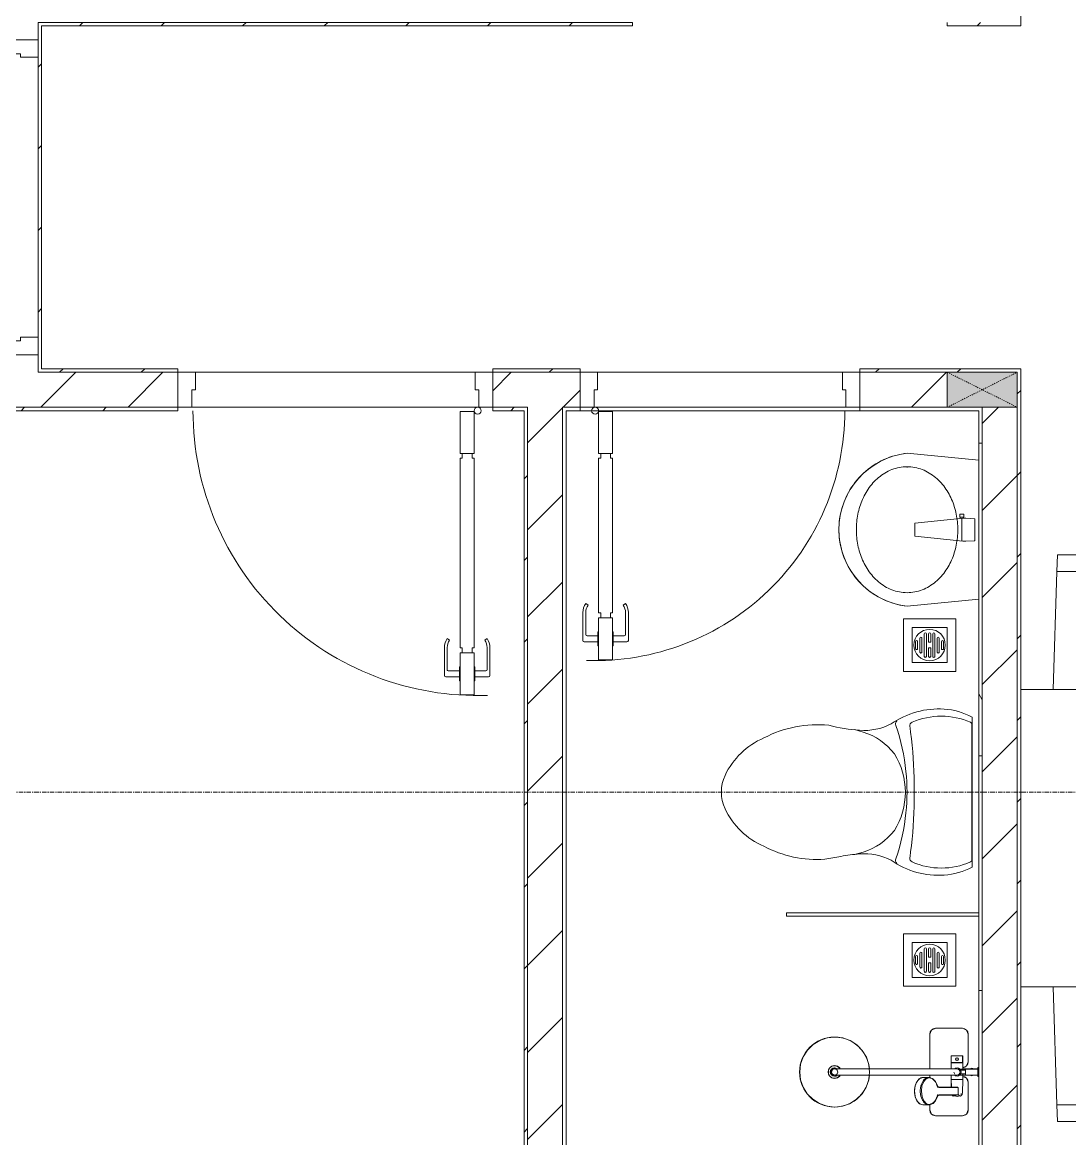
# Model space of a CAD drawing. Header units: millimetres. Extents: x -24439 to 198341, y -52871 to 149926.
# Drawn here: x 85833 to 88828, y 38246 to 41437 of the extents above; entities that cross this region are included whole.
import ezdxf

# ---------------------------------------------------------------- set-up
doc = ezdxf.new("R2010")
doc.units = ezdxf.units.MM
doc.linetypes.add('Dash', pattern=[6, 3, -3])
doc.linetypes.add('Grid Line', pattern=[22.225, 12.7, -3.175, 3.175, -3.175])
for name, color, linetype, lineweight in [('0-1', 7, 'Continuous', 5), ('A-DETL-GENF-1', 9, 'Continuous', 9), ('A-DOOR-1', 9, 'Continuous', 9), ('A-FLOR-1', 9, 'Continuous', 9), ('A-GLAZ-CURT-1', 9, 'Continuous', 9), ('A-WALL-1', 253, 'Continuous', 18), ('A-WALL-2', 9, 'Continuous', 9), ('A-WALL-PATT-1', 10, 'Continuous', 9), ('A-WALL-PATT-2', 9, 'Continuous', 9), ('I-FURN-1', 9, 'Continuous', 9), ('I-WALL-1', 253, 'Continuous', 18), ('I-WALL-2', 9, 'Continuous', 9), ('M-EQPM-1', 9, 'Continuous', 9), ('P-SANR-FIXT', 6, 'Continuous', 9), ('P-SANR-FIXT-1', 9, 'Continuous', 9), ('P-SANR-FIXT-2', 221, 'Continuous', 9), ('S-COLS-2', 253, 'Continuous', 18), ('S-COLS-3', 9, 'Continuous', 9), ('S-COLS-HDLN-1', 9, 'Dash', 9), ('S-GRID-1', 1, 'Grid Line', 9)]:
    doc.layers.add(name, color=color, linetype=linetype, lineweight=lineweight)
pattern_1 = [(45, (0, 0), (-116.67262, 116.67262), [])]
pattern_2 = [(0, (0, 0), (894.08, 223.52), [73.762, -596.798, 73.762, -596.798, -3576.32]), (0, (0, 0), (894.08, 223.52), [-1341.12, 73.762, -1267.358, 73.762, -596.798, -1564.64]), (0, (0, 0), (894.08, 223.52), [-3352.8, 73.762, -373.278, 73.762, -1043.838]), (120, (335.28, 111.76), (-640.614, 662.536), [73.762, -596.798, 73.762, -4173.118]), (120, (335.28, 111.76), (-640.614, 662.536), [-744.322, -596.798, 73.762, -1267.358, -2235.2]), (120, (335.28, 111.76), (-640.614, 662.536), [-2682.24, 73.762, -596.798, 73.762, -1490.878]), (120, (335.28, 111.76), (-640.614, 662.536), [-3426.562, -373.278, 73.762, -1043.838]), (240, (447.04, 558.8), (-253.466, -886.056), [73.762, -596.798, 73.762, -4173.118]), (240, (447.04, 558.8), (-253.466, -886.056), [-744.322, -596.798, 73.762, -1267.358, -2235.2]), (240, (447.04, 558.8), (-253.466, -886.056), [-2682.24, 73.762, -596.798, 73.762, -1490.878]), (240, (447.04, 558.8), (-253.466, -886.056), [-3426.562, -373.278, 73.762, -1043.838])]
pattern_3 = [(45, (0, 0), (-124.4508, 124.4508), [])]

# ---------------------------------------------------------------- blocks, each defined once
blk = doc.blocks.new('DOOR_CW_01 CANH MO-PANEL KINH - DIW_01-900x2200-CỬA GỖ VÂN LAMINATE-553393-TKCS_MB ĐỊNH VỊ CAO ĐỘ THIẾT KẾ')
at = {"layer": 'A-DETL-GENF-1'}
for p, q in [((-397, 872), (-357, 872)), ((-397, 752), (-397, 872)), ((-357, 872), (-357, 752)), ((-399, 831.8), (-397, 831.8)), ((-399, 792.2), (-399, 831.8)), ((-397, 792.2), (-397, 831.8)), ((-357, 792.2), (-357, 831.8)), ((-355, 831.8), (-357, 831.8)), ((-355, 792.2), (-355, 831.8)), ((-442, 737), (-442, 816.5)), ((-399, 820.5), (-438, 820.5)), ((-434, 799.5), (-434, 737)), ((-399, 803.5), (-430, 803.5)), ((-355, 820.5), (-316, 820.5)), ((-355, 803.5), (-324, 803.5)), ((-320, 799.5), (-320, 737)), ((-312, 737), (-312, 816.5)), ((-397, 792.2), (-399, 792.2)), ((-357, 792.2), (-355, 792.2)), ((-357, 752), (-397, 752)), ((-397, 738), (-391, 738)), ((-397, 738), (-397, 196)), ((-363, 752), (-391, 752)), ((-391, 752), (-391, 738)), ((-363, 738), (-363, 752)), ((-357, 738), (-363, 738)), ((-357, 196), (-357, 738)), ((-433.9, 711.2), (-427.3, 715.8)), ((-320.1, 711.2), (-326.7, 715.8)), ((-397, 196), (-391, 196)), ((-391, 196), (-391, 182)), ((-357, 196), (-363, 196)), ((-363, 182), (-363, 196)), ((-357, 182), (-397, 182)), ((-397, 182), (-397, 62)), ((-391, 182), (-363, 182)), ((-357, 62), (-357, 182)), ((-397, 62), (-357, 62))]:
    blk.add_line(p, q, dxfattribs=at)
blk.add_circle((-407, 60), 10, dxfattribs=at)
for centre, radius, start, end in [((-407, 60), 814, 360, 92), ((-438, 816.5), 4, 90, 180), ((-430, 799.5), 4, 90, 180), ((-324, 799.5), 4, 360, 90), ((-316, 816.5), 4, 0, 90), ((-397, 737), 45, 180, 215), ((-397, 737), 37, 180, 215), ((-357, 737), 37, 325, 0), ((-357, 737), 45, 325, 0)]:
    blk.add_arc(centre, radius, start, end, dxfattribs=at)
at = {"layer": 'A-DOOR-1'}
for p, q in [((-410, 50), (-450, 50)), ((-450, 50), (-450, -50)), ((-410, 0), (-410, 50)), ((-407, 50), (-382, 50)), ((450, 50), (410, 50)), ((410, 50), (410, 0)), ((450, -50), (450, 50)), ((-400, 0), (-410, 0)), ((-400, -50), (-400, 0)), ((410, 0), (400, 0)), ((400, 0), (400, -50)), ((-450, -50), (-400, -50)), ((400, -50), (450, -50))]:
    blk.add_line(p, q, dxfattribs=at)
blk = doc.blocks.new('DOOR_CW_01 CANH MO-PANEL KINH - DIG_02-800x2200-CỬA NHÔM KÍNH-401063-TKCS_MB ĐỊNH VỊ CAO ĐỘ THIẾT KẾ')
at = {"layer": 'A-DETL-GENF-1'}
for p, q in [((-347, -182), (-347, -62)), ((-347, -62), (-307, -62)), ((-307, -62), (-307, -182)), ((-307, -182), (-347, -182)), ((-341, -196), (-341, -182)), ((-341, -182), (-313, -182)), ((-313, -182), (-313, -196)), ((-347, -196), (-341, -196)), ((-347, -638), (-347, -196)), ((-307, -196), (-313, -196)), ((-307, -196), (-307, -638)), ((-392, -637), (-392, -716.5)), ((-384, -699.5), (-384, -637)), ((-383.9, -611.2), (-377.3, -615.8)), ((-347, -638), (-341, -638)), ((-341, -652), (-341, -638)), ((-307, -638), (-313, -638)), ((-313, -638), (-313, -652)), ((-270.1, -611.2), (-276.7, -615.8)), ((-270, -699.5), (-270, -637)), ((-262, -637), (-262, -716.5)), ((-307, -652), (-347, -652)), ((-347, -652), (-347, -772)), ((-313, -652), (-341, -652)), ((-307, -772), (-307, -652)), ((-349, -692.2), (-349, -731.8)), ((-347, -692.2), (-349, -692.2)), ((-347, -692.2), (-347, -731.8)), ((-307, -692.2), (-307, -731.8)), ((-307, -692.2), (-305, -692.2)), ((-305, -692.2), (-305, -731.8)), ((-349, -720.5), (-388, -720.5)), ((-349, -703.5), (-380, -703.5)), ((-349, -731.8), (-347, -731.8)), ((-305, -731.8), (-307, -731.8)), ((-305, -703.5), (-274, -703.5)), ((-305, -720.5), (-266, -720.5)), ((-347, -772), (-307, -772))]:
    blk.add_line(p, q, dxfattribs=at)
blk.add_circle((-357, -60), 10, dxfattribs=at)
for centre, radius, start, end in [((-357, -60), 714, 268, 0), ((-347, -637), 45, 145, 180), ((-347, -637), 37, 145, 180), ((-307, -637), 37, 0, 35), ((-307, -637), 45, 360, 35), ((-380, -699.5), 4, 180, 270), ((-274, -699.5), 4, 270, 0), ((-388, -716.5), 4, 180, 270), ((-266, -716.5), 4, 270, 0)]:
    blk.add_arc(centre, radius, start, end, dxfattribs=at)
at = {"layer": 'A-DOOR-1'}
for p, q in [((-400, -50), (-400, 50)), ((-400, 50), (-350, 50)), ((-350, 50), (-350, 0)), ((350, 0), (350, 50)), ((350, 50), (400, 50)), ((400, 50), (400, -50)), ((-360, 0), (-360, -50)), ((-350, 0), (-360, 0)), ((360, 0), (350, 0)), ((360, -50), (360, 0)), ((-360, -50), (-400, -50)), ((-357, -50), (-332, -50)), ((400, -50), (360, -50))]:
    blk.add_line(p, q, dxfattribs=at)
blk = doc.blocks.new('TOILET - TOILET-348229-TKCS_MB ĐỊNH VỊ CAO ĐỘ THIẾT KẾ')
at = {"layer": 'P-SANR-FIXT-1'}
for p, q in [((214.2, -19.1), (-214.2, -19.1)), ((194, -19.9), (-194, -19.9)), ((-171.7, -330.3), (-178.6, -355.5)), ((171.7, -330.3), (178.6, -355.5))]:
    blk.add_line(p, q, dxfattribs=at)
for centre, radius, start, end in [((-46.1, -111.1), 191.6, 151.2809, 176.4513), ((-9.8, -107.2), 207.3, 156.2862, 203.7138), ((-193.7, -26.4), 6.48, 92.3168, 156.2862), ((193.7, -26.4), 6.48, 23.7138, 87.6832), ((9.8, -107.2), 207.3, 336.2862, 23.7138), ((46.1, -111.1), 191.6, 3.5487, 28.7191), ((1.9, -114.1), 239.7, 176.4513, 195.2961), ((-1.9, -114.1), 239.7, 344.7039, 3.5487), ((-4, -115.7), 233.6, 195.2961, 215.2147), ((-189.1, -185.5), 11.7, 205.4105, 277.5788), ((-14.3, -1400.4), 1215.6, 90.3974, 97.407), ((0, -3462.8), 3278, 89.6026, 90.3974), ((14.3, -1400.4), 1215.6, 82.593, 89.6026), ((189.1, -185.5), 11.7, 262.4212, 334.5895), ((4, -115.7), 233.6, 324.7853, 344.7039), ((0.6, -792.1), 586.9, 95.8322, 108.9927), ((178.9, -2951.3), 2778.4, 97.2351, 97.5788), ((0, -416), 206.1, 90, 122.0732), ((0, -786.7), 581.5, 84.1678, 95.8322), ((0, -416), 206.1, 57.9268, 90), ((-0.6, -792.1), 586.9, 71.0073, 84.1678), ((-178.9, -2951.3), 2778.4, 82.4212, 82.7649), ((-195, -224.1), 13.8, 230.6724, 288.9927), ((-343.5, -327.4), 167.3, 355.4559, 27.38), ((-0.4, -384), 179.5, 127.4036, 162.5964), ((0.4, -384), 179.5, 17.4036, 52.5964), ((343.5, -327.4), 167.3, 152.62, 184.5441), ((195, -224.1), 13.8, 251.0073, 309.3276), ((-719.2, -297.5), 544.3, 346.0536, 355.4559), ((719.2, -297.5), 544.3, 184.5441, 190.2879), ((-1948.3, -805.1), 2171.2, 9.681, 10.8949), ((137.1, -461.2), 329.8, 174.3487, 207.6878), ((-137.1, -461.2), 329.8, 332.3122, 3.6835), ((45.1, -528.6), 217.6, 203.2216, 244.7718), ((-45.1, -528.6), 217.6, 295.2282, 336.7784), ((0, -624.4), 111.7, 244.7718, 295.2282)]:
    blk.add_arc(centre, radius, start, end, dxfattribs=at)
blk = doc.blocks.new('93925000_0001 - 93925000_top_dwg_93925000_T-348115-TKCS_MB ĐỊNH VỊ CAO ĐỘ THIẾT KẾ')
at = {"layer": 'P-SANR-FIXT'}
for p, q in [((-29.3, -30.4), (-108, -30.4)), ((29.3, -30.4), (108, -30.4)), ((-125, -47.4), (-125, -123.4)), ((-46.3, -78.4), (-46.3, -46.7)), ((-27.2, -47.1), (-26.1, -47.1)), ((-9, -412.5), (-9, -62.5)), ((9, -62.5), (9, -412.5)), ((21.5, -45.9), (60.6, -46.7)), ((125, -47.4), (125, -123.4)), ((-27.2, -77.9), (-26.1, -77.9)), ((43, -78.7), (21.5, -79.2)), ((43, -64.7), (43, -117.7)), ((65.8, -117.7), (65.8, -64.7)), ((42.7, -117.9), (42.7, -117.9)), ((43.2, -117.6), (43.2, -117.5)), ((65.6, -117.5), (65.6, -117.6)), ((66.1, -117.9), (66.1, -117.9)), ((-108, -140.4), (-9, -140.4)), ((9, -140.4), (16.1, -140.4)), ((15.4, -159.1), (15.8, -143.3)), ((108, -140.4), (92.7, -140.4)), ((93, -143.3), (93.4, -159.1))]:
    blk.add_line(p, q, dxfattribs=at)
at = {"layer": 'P-SANR-FIXT', "flags": 128}
for points in [[(-45.8, -46.1), (-27.2, -46.1), (-27.2, -78.9), (-45.8, -78.9)], [(-26.1, -46), (-26.1, -78.9), (-9, -79)], [(21.5, -47.4), (21.5, -79.1), (9, -79)]]:
    blk.add_lwpolyline(points, dxfattribs=at)
at = {"layer": 'P-SANR-FIXT'}
for centre, radius in [((-36.5, -62.5), 3.95), ((0, -412.5), 100)]:
    blk.add_circle(centre, radius, dxfattribs=at)
for centre, radius, start, end in [((-108, -47.4), 17, 90, 180), ((-29.3, -47.4), 17, 4.7626, 90), ((29.3, -47.4), 17, 90, 175.2374), ((108, -47.4), 17, 360, 90), ((-45.8, -46.6), 0.5, 90, 180), ((0, -62.5), 12, 318.5904, 221.4096), ((0, -62.5), 9, 90, 180.0008), ((0, -62.5), 9, 360, 90), ((45.7, -61.8), 2.59, 155.1929, 175.7071), ((45.9, -61.8), 2.75, 130.8294, 155.1929), ((46.1, -62.1), 3.08, 110.5459, 130.8294), ((54.4, -334.8), 275.9, 88.2683, 91.7343), ((59.7, -57.1), 10.5, 38.6491, 85.492), ((-11.1, -67.1), 76.9, 1.7693, 4.1075), ((-45.8, -78.4), 0.5, 180, 270), ((65.2, -72.4), 3.46, 323.2522, 79.3541), ((-108, -123.4), 17, 180, 270), ((46.2, -152), 33.2, 130.0223, 134.7808), ((47.7, -153.8), 35.5, 125.4414, 130.0144), ((49.9, -156.8), 39.2, 121.1773, 125.4365), ((50.6, -157.9), 40.5, 119.697, 121.1761), ((51, -158.7), 41.5, 117.0276, 119.7085), ((52.2, -161.1), 44.1, 113.3199, 117.0258), ((51.7, -159.9), 42.8, 109.7779, 113.2977), ((52.5, -162.2), 45.2, 106.1472, 109.7766), ((53.2, -164.5), 47.7, 103.9355, 106.1665), ((39.1, -108.2), 10.4, 284.3956, 285.5116), ((40.8, -114.2), 4.19, 285.5116, 289.9665), ((40.2, -112.5), 6, 289.9665, 292.7061), ((41.4, -115.3), 2.96, 292.7061, 296.5405), ((41.3, -115.1), 3.16, 296.9591, 300.8286), ((41.8, -115.8), 2.26, 300.8286, 305.287), ((42.1, -116.4), 1.64, 305.287, 309.9326), ((42.6, -116.9), 0.906, 309.9326, 315.24), ((66.5, -116.6), 1.39, 229.6335, 235.1234), ((66.3, -116.8), 1.08, 225.1702, 229.6335), ((67.3, -115.4), 2.79, 235.1234, 238.7439), ((67.2, -115.6), 2.6, 238.7439, 243.4573), ((67.8, -114.4), 3.89, 243.9189, 246.8313), ((68.1, -113.8), 4.52, 246.843, 250.4792), ((68.3, -113.2), 5.24, 250.478, 254.0406), ((68.5, -112.7), 5.75, 254.0357, 256.0561), ((55.4, -165.2), 48.4, 73.8659, 76.0481), ((56.2, -162.4), 45.5, 70.241, 73.86), ((57.4, -159.2), 42.1, 66.6693, 70.2637), ((56.5, -161.3), 44.3, 62.9815, 66.6728), ((58, -158.4), 41.1, 60.2783, 62.9855), ((57.7, -158.9), 41.7, 58.8444, 60.2824), ((59.2, -156.4), 38.7, 54.5377, 58.8482), ((60.9, -154), 35.8, 50.0034, 54.5405), ((62.8, -151.7), 32.8, 45.1921, 50.0042), ((108, -123.4), 17, 270, 360), ((32.7, -159), 17.3, 181.3198, 222.2619), ((32.6, -143.6), 16.9, 172.414, 179.1297), ((33.7, -143.7), 17.9, 164.9525, 172.4168), ((35.2, -144.2), 19.5, 157.9614, 164.9563), ((37.1, -144.9), 21.6, 151.4775, 157.9654), ((39.3, -146.1), 24, 145.4892, 151.4815), ((41.5, -147.6), 26.8, 139.9517, 145.4927), ((43.6, -149.4), 29.5, 134.7867, 139.9744), ((65, -149.6), 29.8, 40.0487, 45.1896), ((87.6, -128.4), 1.5, 180, 187.5386), ((87.6, -128.4), 1.5, 258.6057, 270), ((67.2, -147.7), 26.8, 34.5125, 40.0422), ((76, -159), 17.4, 317.3098, 358.6393), ((69.4, -146.2), 24.2, 28.5363, 34.4919), ((73.8, -143.9), 19.2, 21.6374, 28.9183), ((71.2, -145), 22.1, 15.4436, 21.6374), ((76.8, -143.4), 16.2, 7.1859, 15.4436), ((73.9, -143.8), 19.1, 1.2699, 7.1859), ((54.2, -123), 60.6, 259.1395, 270.1494), ((54.2, -119.5), 64.1, 270.1494, 280.3637), ((0, -412.5), 18, 120.2491, 59.7509), ((0, -412.5), 12.2, 137.7946, 42.2054), ((0, -412.5), 9, 180, 0)]:
    blk.add_arc(centre, radius, start, end, dxfattribs=at)
for points, degree in [([(-12.9, 0), (-12.9, -1.5), (-12.9, -3)], 2), ([(12.9, 0), (0, 0), (-12.8, 0)], 2), ([(12.8, 0), (12.9, 0), (12.9, 0)], 2), ([(12.9, 0), (12.9, -1.5), (12.9, -3)], 2), ([(-12.9, -3), (0, -3), (12.8, -3)], 2), ([(-12.8, -3), (-12.9, -3), (-12.9, -3)], 2), ([(-8.5, -3.8), (-8.5, -20.9), (-8.5, -38)], 2), ([(8.5, -3.8), (8.5, -20.9), (8.5, -38)], 2), ([(-5, -46), (-15.5, -46), (-26.1, -46)], 2), ([(-8.5, -38), (0, -38), (8.5, -38)], 2), ([(-5, -38), (-5, -44.8), (-5, -51.6)], 2), ([(5, -38), (5, -44.8), (5, -51.6)], 2), ([(5, -46), (13.3, -46), (21.5, -46)], 2), ([(43.2, -61.6), (43.1, -62.2), (43.3, -62.8), (43, -63.5), (43, -64.1), (43, -64.7)], 5), ([(46.1, -59), (45.8, -59), (45.6, -59), (45.4, -59.1), (45.2, -59.1), (45, -59.2)], 5), ([(65.6, -61.6), (65.6, -60.8), (65.5, -60), (64.3, -59), (63.5, -59), (62.7, -59)], 5), ([(42.8, -182.5), (33, -180.6), (24.7, -176.4), (19.9, -170.7)], 3), ([(88.8, -170.8), (83.9, -176.5), (75.6, -180.7), (65.8, -182.5)], 3)]:
    blk.add_open_spline(points, degree=degree, dxfattribs=at)
for points, weights in [([(-9.3, -3), (-8.5, -3), (-8.5, -3.8)], [1, 0.707106775639, 1]), ([(9.3, -3), (8.5, -3), (8.5, -3.8)], [1, 0.707106765177, 1]), ([(21.5, -45.9), (21.5, -45.7), (21.5, -47.4)], [0.874147445041, 0.908470869121, 1]), ([(67.9, -74.4), (66.9, -75.7), (65.8, -76.4)], [1, 0.991614392871, 1]), ([(54.4, -167.3), (15.8, -167.3), (15.8, -143.6)], [1, 0.707106781187, 1]), ([(93, -143.6), (93, -167.3), (54.4, -167.3)], [1, 0.707106781187, 1])]:
    blk.add_rational_spline(points, weights, degree=2, dxfattribs=at)
blk.add_open_spline([(68, -50.6), (68.4, -51.1), (68.6, -51.7), (68.7, -53.5), (68.2, -54.7), (66.1, -57), (64.6, -58.1), (62.7, -59)], degree=3, knots=[0.3623591, 0.3623591, 0.3623591, 0.3623591, 0.4991435, 0.4991435, 0.7494159, 0.7494159, 0.9564651, 0.9564651, 0.9564651, 0.9564651], dxfattribs=at)
blk = doc.blocks.new('93925000_0001 - 93925000_top_dwg-348114-TKCS_MB ĐỊNH VỊ CAO ĐỘ THIẾT KẾ')
blk.add_blockref('93925000_0001 - 93925000_top_dwg_93925000_T-348115-TKCS_MB ĐỊNH VỊ CAO ĐỘ THIẾT KẾ', (0, 0))
blk = doc.blocks.new('93925000_0001 - 93925000_3D_low_dwg-348120-TKCS_MB ĐỊNH VỊ CAO ĐỘ THIẾT KẾ')
at = {"layer": 'P-SANR-FIXT'}
for p, q in [((-13, 0.4), (-12.1, 0.4)), ((-13, 0.4), (-11.6, 0.4)), ((-13, 0.4), (-12.1, 0.4)), ((-13, 0.4), (-11.6, 0.4)), ((-13, -2.4), (-13, 0.4)), ((-13, -2.4), (-13, 0.4)), ((-12.1, 0.4), (-9.1, 0.4)), ((-12.1, 0.4), (-9.1, 0.4)), ((-8, 0.4), (-11.6, 0.4)), ((-8, 0.4), (-11.6, 0.4)), ((-9.1, 0.4), (-5, 0.4)), ((-9.1, 0.4), (-5, 0.4)), ((-2.7, 0.4), (-8, 0.4)), ((-2.7, 0.4), (-8, 0.4)), ((-5, 0.4), (0, 0.4)), ((-5, 0.4), (0, 0.4)), ((2.9, 0.4), (-2.7, 0.4)), ((2.9, 0.4), (-2.7, 0.4)), ((0, 0.4), (5.1, 0.4)), ((0, 0.4), (5.1, 0.4)), ((8.2, 0.4), (2.9, 0.4)), ((8.2, 0.4), (2.9, 0.4)), ((5.1, 0.4), (9, 0.4)), ((5.1, 0.4), (9, 0.4)), ((11.6, 0.4), (8.2, 0.4)), ((11.6, 0.4), (8.2, 0.4)), ((9, 0.4), (12, 0.4)), ((9, 0.4), (12, 0.4)), ((13, 0.4), (11.6, 0.4)), ((13, 0.4), (11.6, 0.4)), ((12, 0.4), (13, 0.4)), ((12, 0.4), (13, 0.4)), ((13, -2.4), (13, 0.4)), ((13, -2.4), (13, 0.4)), ((-120, -35), (-108, -30)), ((-108, -30), (-120, -35)), ((-108, -30), (-29.2, -30)), ((-29.2, -30), (-108, -30)), ((-29.2, -30), (-17.2, -35)), ((-17.2, -35), (-29.2, -30)), ((-12.1, -2.4), (-13, -2.4)), ((-13, -2.4), (-11.6, -2.4)), ((-12.1, -2.4), (-13, -2.4)), ((-13, -2.4), (-11.6, -2.4)), ((-9.1, -2.4), (-12.1, -2.4)), ((-9.1, -2.4), (-12.1, -2.4)), ((-11.6, -2.4), (-8.5, -2.4)), ((-11.6, -2.4), (-8.9, -2.4)), ((-11.1, -20.1), (-8.9, -14.6)), ((-8.9, -25.2), (-11.1, -20.1)), ((-5, -2.4), (-9.1, -2.4)), ((-8.9, -45.6), (-8.9, -2.4)), ((-6.1, -2.4), (-8.5, -2.4)), ((-8.5, -53.6), (-8.5, -2.4)), ((-0.3, -2.4), (-6.1, -2.4)), ((0, -2.4), (-5, -2.4)), ((-0.3, -2.4), (6.1, -2.4)), ((5.1, -2.4), (0, -2.4)), ((5.1, -2.4), (9, -2.4)), ((6.1, -2.4), (8.5, -2.4)), ((11.6, -2.4), (8.5, -2.4)), ((8.5, -2.4), (8.5, -53.6)), ((8.9, -2.4), (8.9, -45.6)), ((11.6, -2.4), (8.9, -2.4)), ((11.1, -20.1), (8.9, -15)), ((8.9, -25.6), (11.1, -20.1)), ((9, -2.4), (12, -2.4)), ((9, -2.4), (12, -2.4)), ((13, -2.4), (11.6, -2.4)), ((13, -2.4), (11.6, -2.4)), ((12, -2.4), (13, -2.4)), ((12, -2.4), (13, -2.4)), ((17.2, -35), (29.2, -30)), ((17.2, -35), (29.2, -30)), ((29.2, -30), (108, -30)), ((108, -30), (29.2, -30)), ((108, -30), (120, -35)), ((120, -35), (108, -30)), ((-125, -47), (-120, -35)), ((-120, -35), (-125, -47)), ((-125, -123), (-125, -47)), ((-125, -47), (-125, -123)), ((-46.3, -45.7), (-27.2, -45.6)), ((-46.3, -46.9), (-46.3, -45.7)), ((-46.3, -45.7), (-46.3, -46.9)), ((-46.3, -50.5), (-46.3, -46.9)), ((-46.3, -50.5), (-46.3, -56.1)), ((-46.3, -56.1), (-46.3, -62.1)), ((-46.3, -68.1), (-46.3, -62.1)), ((-40.5, -62.1), (-39.4, -59.4)), ((-40.5, -62.1), (-39.3, -64.9)), ((-36.6, -58.1), (-39.4, -59.4)), ((-36.6, -58.1), (-33.6, -59.3)), ((-33.6, -59.3), (-32.5, -62.1)), ((-33.6, -64.8), (-32.5, -62.1)), ((-27.2, -46.8), (-27.2, -45.6)), ((-27.2, -45.6), (-27.2, -46.8)), ((-27.2, -46.8), (-27.2, -50.4)), ((-27.2, -56), (-27.2, -50.4)), ((-27.2, -62.1), (-27.2, -56)), ((-27.2, -68.2), (-27.2, -62.1)), ((-26.1, -46.8), (-26.1, -45.6)), ((-8.5, -45.6), (-26.1, -45.6)), ((-26.1, -46.8), (-26.1, -50.4)), ((-26.1, -56), (-26.1, -50.4)), ((-26.1, -62.1), (-26.1, -56)), ((-26.1, -68.2), (-26.1, -62.1)), ((-17.2, -35), (-12.8, -45.6)), ((-12.8, -45.6), (-17.2, -35)), ((-11.1, -57.5), (-12, -62.1)), ((-11.2, -57.7), (-12, -62.1)), ((-12, -62.1), (-11.2, -66.5)), ((-12, -62.1), (-11.2, -66.5)), ((-8.5, -53.6), (-11.2, -57.7)), ((-8.5, -53.6), (-11.2, -57.7)), ((-11.1, -57.5), (-11.2, -57.7)), ((-5.4, -54.9), (-9, -62.1)), ((-9, -62.1), (-9, -66.3)), ((-4.4, -50.9), (-8.5, -53.6)), ((-4.4, -50.9), (-8.5, -53.6)), ((-5.4, -54.9), (-6.9, -57.9)), ((0, -53.1), (-5.4, -54.9)), ((-4.6, -51), (-4.4, -50.9)), ((0, -50.1), (-4.4, -50.9)), ((-1.6, -53.7), (0, -53.1)), ((4.4, -50.9), (0, -50.1)), ((4.4, -50.9), (4.6, -51)), ((4.4, -50.9), (8.5, -53.6)), ((4.4, -50.9), (8.5, -53.6)), ((9, -62.1), (6.4, -55.7)), ((21.5, -45.6), (8.5, -45.6)), ((11.1, -57.5), (8.5, -53.6)), ((11.2, -57.7), (8.5, -53.6)), ((11.2, -57.7), (8.5, -53.6)), ((9, -62.1), (9, -66.5)), ((11.1, -57.5), (11.2, -57.7)), ((11.1, -66.7), (12, -62.1)), ((12, -62.1), (11.2, -57.7)), ((12, -62.1), (11.2, -57.7)), ((11.2, -66.5), (12, -62.1)), ((17.2, -35), (12.8, -45.6)), ((12.8, -45.6), (17.2, -35)), ((21.5, -45.6), (60.6, -46.1)), ((21.5, -46.8), (21.5, -45.6)), ((21.5, -46.8), (21.5, -50.4)), ((21.5, -56), (21.5, -50.4)), ((21.5, -62.1), (21.5, -56)), ((21.5, -68.2), (21.5, -62.1)), ((43.3, -68.3), (43.8, -62.2)), ((44.3, -58.6), (44.2, -112.9)), ((65.4, -58.6), (44.3, -58.6)), ((60.6, -46.1), (66.7, -50.3)), ((63.6, -52.3), (62.2, -49.2)), ((65.4, -58.6), (65.4, -112.9)), ((66.3, -68.3), (65.8, -61.6)), ((66.7, -50.3), (69.5, -62.1)), ((66.7, -73.9), (69.5, -62.1)), ((120, -35), (125, -47)), ((125, -47), (120, -35)), ((125, -47), (125, -123)), ((125, -123), (125, -47)), ((-46.3, -73.7), (-46.3, -68.1)), ((-46.3, -77.3), (-46.3, -73.7)), ((-46.3, -78.5), (-46.3, -77.3)), ((-46.3, -78.5), (-46.3, -77.3)), ((-46.3, -78.5), (-27.2, -78.6)), ((-36.5, -66.1), (-39.3, -64.9)), ((-33.6, -64.8), (-36.5, -66.1)), ((-27.2, -73.8), (-27.2, -68.2)), ((-27.2, -77.4), (-27.2, -73.8)), ((-27.2, -77.4), (-27.2, -78.6)), ((-27.2, -78.6), (-27.2, -77.4)), ((-26.1, -73.8), (-26.1, -68.2)), ((-26.1, -77.4), (-26.1, -73.8)), ((-26.1, -78.6), (-26.1, -77.4)), ((-26.1, -78.6), (-9, -78.6)), ((-11.1, -66.7), (-11.2, -66.5)), ((-11.2, -66.5), (-9, -69.8)), ((-11.1, -66.7), (-9, -69.9)), ((-9, -79.5), (-9, -66.3)), ((-9, -79.5), (-9, -94.5)), ((-9, -94.5), (-9, -122.1)), ((6.4, -68.5), (0, -71.1)), ((9, -79.6), (9, -66.5)), ((9, -69.8), (11.2, -66.5)), ((9, -69.8), (11.2, -66.5)), ((9, -69.8), (11.1, -66.7)), ((9, -78.6), (21.5, -78.6)), ((9, -79.6), (9, -94.6)), ((9, -94.6), (9, -122.1)), ((11.1, -66.7), (11.2, -66.5)), ((21.5, -73.8), (21.5, -68.2)), ((21.5, -77.4), (21.5, -73.8)), ((21.5, -78.6), (21.5, -77.4)), ((21.5, -78.6), (43.2, -78.3)), ((-120, -135), (-125, -123)), ((-125, -123), (-120, -135)), ((-9, -122.1), (-9, -352.1)), ((9, -352.1), (9, -122.1)), ((27.2, -123.6), (19, -131.1)), ((42.7, -116.4), (27.2, -123.6)), ((44.2, -112.9), (42.7, -116.4)), ((65.4, -112.9), (67, -116.4)), ((67, -116.4), (82.2, -123.4)), ((82.2, -123.4), (90.4, -130.7)), ((125, -123), (120, -135)), ((120, -135), (125, -123)), ((-108, -140), (-120, -135)), ((-120, -135), (-108, -140)), ((-8.8, -140), (-108, -140)), ((-108, -140), (-8.8, -140)), ((16.1, -140), (8.8, -140)), ((8.8, -140), (16.1, -140)), ((16, -140.4), (19, -131.1)), ((16, -140.4), (16, -160.1)), ((19.3, -150.1), (16, -140.4)), ((27.5, -157.3), (19.3, -150.1)), ((27.5, -157.3), (39.8, -162.4)), ((70.6, -162.2), (82.5, -157.2)), ((90.7, -149.6), (82.5, -157.2)), ((90.4, -130.7), (93.7, -140.4)), ((90.7, -149.6), (93.7, -140.4)), ((108, -140), (93.6, -140)), ((93.6, -140), (108, -140)), ((93.7, -140.4), (93.7, -160.1)), ((108, -140), (120, -135)), ((108, -140), (120, -135)), ((16, -160.1), (18.8, -169)), ((19.3, -169.7), (16, -160.1)), ((25.5, -175.3), (19.3, -169.7)), ((39.8, -182), (27.5, -177)), ((39.6, -182), (54.8, -183.9)), ((39.8, -162.4), (54.8, -164.2)), ((39.8, -182), (54.8, -183.9)), ((70.6, -162.2), (54.8, -164.2)), ((54.8, -183.9), (70.6, -181.9)), ((54.8, -183.9), (69.3, -182.2)), ((82.5, -176.8), (70.6, -181.9)), ((82.2, -177), (79.6, -178.1)), ((90.7, -169.3), (82.5, -176.8)), ((93.7, -160.1), (90.7, -169.3)), ((-21.4, -314.2), (-42.5, -321.4)), ((-9, -312.8), (-21.4, -314.2)), ((22.5, -314.4), (9, -312.9)), ((43, -321.6), (22.5, -314.4)), ((-77.7, -348.9), (-89.8, -367.9)), ((-61.8, -333.3), (-77.7, -348.9)), ((-42.5, -321.4), (-61.8, -333.3)), ((61.9, -333.3), (43, -321.6)), ((78.8, -350.3), (61.9, -333.3)), ((90.5, -369.3), (78.8, -350.3)), ((-89.8, -367.9), (-97.3, -388.9)), ((-9, -374.4), (-9, -352.1)), ((-9, -394.7), (-9, -374.4)), ((9, -374.3), (9, -352.1)), ((9, -394.5), (9, -374.3)), ((97.6, -390.1), (90.5, -369.3)), ((-97.3, -388.9), (-100, -411.9)), ((-100, -411.9), (-97.6, -433.8)), ((-16.7, -404), (-18.5, -411.9)), ((-18.5, -411.9), (-18.5, -411.9)), ((-18.5, -411.9), (-16.5, -420.1)), ((-11.8, -397.7), (-16.7, -404)), ((-12, -411.9), (-9, -404.4)), ((-8.3, -420.6), (-12, -411.9)), ((-9, -396.3), (-11.8, -397.7)), ((-9, -394.7), (-9, -407.6)), ((-5.4, -404.7), (-9, -411.9)), ((-9, -407.6), (-9, -411.9)), ((-9, -411.9), (-9, -411.9)), ((-5.4, -404.7), (-6.3, -405.5)), ((-5.4, -404.7), (0, -402.9)), ((5.4, -404.7), (0, -402.9)), ((9, -411.9), (5.4, -404.7)), ((5.4, -404.7), (6.2, -405.4)), ((5.4, -419.1), (9, -411.6)), ((5.4, -419.1), (9, -411.9)), ((8.7, -420.2), (12, -411.9)), ((9, -394.5), (9, -407.4)), ((11.7, -397.6), (9, -396.3)), ((12, -411.9), (9, -404.9)), ((9, -411.9), (9, -407.4)), ((9, -411.6), (9, -411.9)), ((11.7, -397.6), (16.7, -403.7)), ((11.7, -397.6), (16.7, -403.7)), ((18.5, -411.9), (16.5, -420.1)), ((16.7, -403.7), (18.5, -411.9)), ((16.7, -403.7), (18.5, -411.9)), ((18.5, -411.9), (18.5, -411.9)), ((100, -411.9), (97.5, -433.9)), ((100, -411.9), (97.6, -390.1)), ((-97.6, -433.8), (-90.5, -454.4)), ((-16.5, -420.1), (-11.3, -426.5)), ((-11.3, -426.5), (-3.9, -430)), ((0, -423.9), (-8.3, -420.6)), ((-5.4, -419.1), (-6.2, -418.4)), ((0, -420.9), (-5.4, -419.1)), ((0, -420.9), (-5.4, -419.1)), ((-3.9, -430), (4.1, -429.9)), ((5.4, -419.1), (0, -420.9)), ((5.4, -419.1), (0, -420.9)), ((8.7, -420.2), (0, -423.9)), ((4.1, -429.9), (11.7, -426.2)), ((6.2, -418.4), (5.4, -419.1)), ((16.5, -420.1), (11.7, -426.2)), ((89.8, -455.8), (97.5, -433.9)), ((-90.5, -454.4), (-78.4, -473.9)), ((-78.4, -473.9), (-62.2, -490.2)), ((61.9, -490.4), (78, -474.5)), ((78, -474.5), (89.8, -455.8)), ((-62.2, -490.2), (-43.5, -501.9)), ((-43.5, -501.9), (-22.2, -509.4)), ((-22.2, -509.4), (-0.1, -511.9)), ((-0.1, -511.9), (22.1, -509.4)), ((22.1, -509.4), (42.9, -502.2)), ((42.9, -502.2), (61.9, -490.4))]:
    blk.add_line(p, q, dxfattribs=at)
blk = doc.blocks.new('93925000_0001 - FMM 93925000-348244-TKCS_MB ĐỊNH VỊ CAO ĐỘ THIẾT KẾ')
for name in ['93925000_0001 - 93925000_3D_low_dwg-348120-TKCS_MB ĐỊNH VỊ CAO ĐỘ THIẾT KẾ', '93925000_0001 - 93925000_top_dwg-348114-TKCS_MB ĐỊNH VỊ CAO ĐỘ THIẾT KẾ']:
    blk.add_blockref(name, (0, 0))
blk = doc.blocks.new('bonruatreo - Chậu rửa-401074-TKCS_MB ĐỊNH VỊ CAO ĐỘ THIẾT KẾ')
at = {"layer": 'P-SANR-FIXT-1'}
for p, q in [((198.4, 0), (-198.4, 0)), ((165, 0), (-165, 0)), ((218.6, -205), (198.4, 0)), ((-198.4, 0), (-218.6, -205)), ((-180.6, -205), (-177.8, -205))]:
    blk.add_line(p, q, dxfattribs=at)
at = {"layer": 'P-SANR-FIXT-1', "flags": 128}
blk.add_lwpolyline([(218.6, -205), (217.4, -213.7), (215.9, -222.4), (214, -231), (211.8, -239.5), (209.3, -247.9), (206.4, -256.2), (203.2, -264.4), (199.6, -272.5), (195.8, -280.4), (191.6, -288.1), (187.1, -295.7), (182.3, -303.1), (177.3, -310.3), (171.9, -317.3), (166.3, -324.1), (160.4, -330.6), (154.2, -336.9), (147.8, -342.9), (141.2, -348.7), (134.3, -354.2), (127.3, -359.4), (120, -364.4), (112.5, -369), (104.9, -373.4), (97.1, -377.4), (89.1, -381.2), (81, -384.6), (72.7, -387.6), (64.4, -390.4), (55.9, -392.8), (47.3, -394.8), (38.7, -396.6), (30, -397.9), (21.3, -399), (12.5, -399.6), (3.7, -400), (-5.1, -399.9), (-13.9, -399.6), (-22.6, -398.8), (-31.4, -397.8), (-40.1, -396.3), (-48.7, -394.5), (-57.2, -392.4), (-65.7, -390), (-74, -387.2), (-82.2, -384.1), (-90.3, -380.6), (-98.3, -376.8), (-106.1, -372.7), (-113.7, -368.3), (-121.1, -363.6), (-128.4, -358.7), (-135.4, -353.4), (-142.2, -347.8), (-148.8, -342), (-155.2, -335.9), (-161.3, -329.6), (-167.2, -323), (-172.8, -316.2), (-178.1, -309.2), (-183.1, -302), (-187.8, -294.6), (-192.2, -287), (-196.4, -279.2), (-200.2, -271.3), (-203.7, -263.2), (-206.8, -255), (-209.7, -246.6), (-212.2, -238.2), (-214.3, -229.7), (-216.1, -221.1), (-217.6, -212.4), (-218.6, -205)], dxfattribs=at)
at = {"layer": 'P-SANR-FIXT-1'}
blk.add_arc((0, -180), 220, 186.525, 353.475, dxfattribs=at)
for points in [[(-180, -205), (-180, -197.6), (-178.6, -182.7), (-172.4, -161.2), (-162.5, -141.1), (-149.4, -123), (-133.8, -107), (-116.1, -93.4), (-96.9, -82.1), (-76.5, -73.2), (-55.2, -66.5), (-33.3, -62.1), (-11.2, -59.9), (11.1, -59.9), (33.3, -62.1), (55.2, -66.5), (76.5, -73.2), (96.9, -82.1), (116.1, -93.4), (133.8, -107.1), (149.5, -123), (162.5, -141.2), (172.4, -161.2), (178.6, -182.7), (180, -197.6), (180, -205)], [(180, -205), (180, -212.4), (178.6, -227.3), (172.4, -248.8), (162.5, -268.8), (149.5, -287), (133.8, -302.9), (116.1, -316.6), (96.9, -327.9), (76.5, -336.8), (55.2, -343.5), (33.3, -347.9), (11.1, -350.1), (-11.2, -350.1), (-33.3, -347.9), (-55.2, -343.5), (-76.5, -336.8), (-96.9, -327.9), (-116.1, -316.6), (-133.8, -303), (-149.4, -287), (-162.5, -268.9), (-172.4, -248.8), (-178.6, -227.3), (-180, -212.4), (-180, -205)]]:
    blk.add_open_spline(points, degree=3, dxfattribs=at)
at = {"layer": 'P-SANR-FIXT-2'}
for p, q in [((-33, -37.3), (-31.4, -12.2)), ((-30.2, -11), (30.2, -11)), ((31.4, -12.2), (33, -37.3)), ((-44.7, -42.8), (-35.6, -42.8)), ((-44.7, -54.2), (-44.7, -42.8)), ((-35.6, -54.2), (-44.7, -54.2)), ((-35.6, -42.8), (-35.6, -44.2)), ((-35.6, -44.2), (-33.1, -44.2)), ((-35.6, -44.2), (-35.6, -52.9)), ((-35.6, -52.9), (-35.6, -54.2)), ((-32.2, -52.9), (-35.6, -52.9)), ((-32.2, -52.9), (-33.1, -44.2)), ((32.7, -48.5), (-32.7, -48.5)), ((-18.5, -182.5), (-32.2, -52.9)), ((33, -45.4), (18.5, -182.5)), ((18.5, -182.5), (-18.5, -182.5))]:
    blk.add_line(p, q, dxfattribs=at)
for centre, radius, start, end in [((-30.1, -12.3), 1.3, 91.2278, 176.4003), ((30.1, -12.3), 1.3, 3.5997, 88.7722), ((5.5, -41.4), 38.7, 173.966, 184.1457), ((-5.5, -41.4), 38.7, 353.966, 6.034)]:
    blk.add_arc(centre, radius, start, end, dxfattribs=at)
blk = doc.blocks.new('THU NUOC - THU NUOC-V60-TKCS_MB ĐỊNH VỊ CAO ĐỘ THIẾT KẾ')
at = {"layer": 'M-EQPM-1'}
for p, q in [((-66.3, 70.6), (-66.3, -79.4)), ((83.7, 70.6), (-66.3, 70.6)), ((83.7, -79.4), (83.7, 70.6)), ((58.7, 45.6), (-41.3, 45.6)), ((-41.3, 45.6), (-41.3, -54.4)), ((-1.1, 35.6), (18.5, 35.6)), ((58.7, -54.4), (58.7, 45.6)), ((-23.3, 10.8), (40.9, 10.8)), ((40.9, 4.8), (-23.3, 4.8)), ((-11, 23.3), (28.5, 23.3)), ((28.5, 17.3), (-11, 17.3)), ((18.5, 29.6), (-1.1, 29.6)), ((-23.3, -1.2), (0.7, -1.2)), ((0.7, -7.2), (-23.3, -7.2)), ((-23.3, -13.6), (40.9, -13.6)), ((40.9, -19.6), (-23.3, -19.6)), ((-11, -26.1), (28.5, -26.1)), ((0.7, -1.2), (0.7, -7.2)), ((16.7, -1.2), (40.9, -1.2)), ((16.7, -7.2), (16.7, -1.2)), ((40.9, -7.2), (16.7, -7.2)), ((-41.3, -54.4), (58.7, -54.4)), ((28.5, -32.1), (-11, -32.1)), ((-1.1, -38.5), (18.5, -38.5)), ((18.5, -44.5), (-1.1, -44.5)), ((-66.3, -79.4), (83.7, -79.4))]:
    blk.add_line(p, q, dxfattribs=at)
for centre, radius, start, end in [((8.7, -4.4), 45, 0, 180), ((8.7, -4.4), 45, 0, 180), ((-1.1, 32.6), 3, 90, 270), ((18.5, 32.6), 3, 270, 90), ((-23.3, 7.8), 3, 90, 270), ((-11, 20.3), 3, 90, 270), ((28.5, 20.3), 3, 270, 90), ((40.9, 7.8), 3, 270, 90), ((8.7, -4.4), 45, 180, 360), ((8.7, -4.4), 45, 180, 360), ((-23.3, -4.2), 3, 90, 270), ((-23.3, -16.6), 3, 90, 270), ((-11, -29.1), 3, 90, 270), ((28.5, -29.1), 3, 270, 90), ((40.9, -4.2), 3, 270, 90), ((40.9, -16.6), 3, 270, 90), ((-1.1, -41.5), 3, 90, 270), ((18.5, -41.5), 3, 270, 90)]:
    blk.add_arc(centre, radius, start, end, dxfattribs=at)
blk = doc.blocks.new('System Panel - Glazed-1033948-TKCS_MB ĐỊNH VỊ CAO ĐỘ THIẾT KẾ')
at = {"layer": 'A-GLAZ-CURT-1'}
for p, q in [((275, 5), (-275, 5)), ((-275, 5), (-275, -5)), ((275, -5), (275, 5)), ((-275, -5), (275, -5))]:
    blk.add_line(p, q, dxfattribs=at)
blk = doc.blocks.new('G1_SOF - BO TRU - 100x200-V62-TKCS_MB ĐỊNH VỊ CAO ĐỘ THIẾT KẾ')
at = {"layer": 'S-COLS-3'}
blk.add_hatch(color=256, dxfattribs=at).paths.add_polyline_path([(-50, -100), (50, -100), (50, 100), (-50, 100)])
at = {"layer": 'S-COLS-2'}
for p, q in [((-50, 100), (50, 100)), ((-50, -100), (-50, 100)), ((50, 100), (50, -100)), ((50, -100), (-50, -100))]:
    blk.add_line(p, q, dxfattribs=at)
at = {"layer": 'S-COLS-HDLN-1'}
for p, q in [((50, -100), (-50, 100)), ((-50, -100), (50, 100))]:
    blk.add_line(p, q, dxfattribs=at)
blk = doc.blocks.new('DOOR_CW_01 CANH MO-PANEL KINH - DIG_01-900x2200-CỬA NHÔM KÍNH-400868-TKCS_MB ĐỊNH VỊ CAO ĐỘ THIẾT KẾ')
at = {"layer": 'A-DETL-GENF-1'}
for p, q in [((-397, 872), (-357, 872)), ((-397, 752), (-397, 872)), ((-357, 872), (-357, 752)), ((-399, 831.8), (-397, 831.8)), ((-399, 792.2), (-399, 831.8)), ((-397, 792.2), (-397, 831.8)), ((-357, 792.2), (-357, 831.8)), ((-355, 831.8), (-357, 831.8)), ((-355, 792.2), (-355, 831.8)), ((-442, 737), (-442, 816.5)), ((-399, 820.5), (-438, 820.5)), ((-434, 799.5), (-434, 737)), ((-399, 803.5), (-430, 803.5)), ((-355, 820.5), (-316, 820.5)), ((-355, 803.5), (-324, 803.5)), ((-320, 799.5), (-320, 737)), ((-312, 737), (-312, 816.5)), ((-397, 792.2), (-399, 792.2)), ((-357, 792.2), (-355, 792.2)), ((-357, 752), (-397, 752)), ((-397, 738), (-391, 738)), ((-397, 738), (-397, 196)), ((-363, 752), (-391, 752)), ((-391, 752), (-391, 738)), ((-363, 738), (-363, 752)), ((-357, 738), (-363, 738)), ((-357, 196), (-357, 738)), ((-433.9, 711.2), (-427.3, 715.8)), ((-320.1, 711.2), (-326.7, 715.8)), ((-397, 196), (-391, 196)), ((-391, 196), (-391, 182)), ((-357, 196), (-363, 196)), ((-363, 182), (-363, 196)), ((-357, 182), (-397, 182)), ((-397, 182), (-397, 62)), ((-391, 182), (-363, 182)), ((-357, 62), (-357, 182)), ((-397, 62), (-357, 62))]:
    blk.add_line(p, q, dxfattribs=at)
blk.add_circle((-407, 60), 10, dxfattribs=at)
for centre, radius, start, end in [((-407, 60), 814, 360, 92), ((-438, 816.5), 4, 90, 180), ((-430, 799.5), 4, 90, 180), ((-324, 799.5), 4, 360, 90), ((-316, 816.5), 4, 0, 90), ((-397, 737), 45, 180, 215), ((-397, 737), 37, 180, 215), ((-357, 737), 37, 325, 0), ((-357, 737), 45, 325, 0)]:
    blk.add_arc(centre, radius, start, end, dxfattribs=at)
at = {"layer": 'A-DOOR-1'}
for p, q in [((-410, 50), (-450, 50)), ((-450, 50), (-450, -50)), ((-410, 0), (-410, 50)), ((-407, 50), (-382, 50)), ((450, 50), (410, 50)), ((410, 50), (410, 0)), ((450, -50), (450, 50)), ((-400, 0), (-410, 0)), ((-400, -50), (-400, 0)), ((410, 0), (400, 0)), ((400, 0), (400, -50)), ((-450, -50), (-400, -50)), ((400, -50), (450, -50))]:
    blk.add_line(p, q, dxfattribs=at)
blk = doc.blocks.new('RES_BAN AN 1 - RES_BAN AN 1-V39-TKCS_MB ĐỊNH VỊ CAO ĐỘ THIẾT KẾ')
at = {"layer": 'I-FURN-1'}
for p, q in [((-425, 1275), (425, 1275)), ((-425, 10), (-425, 1275)), ((425, 1275), (425, 10)), ((-761.9, 1168.8), (-809.6, 1167.2)), ((-809.6, 1167.2), (-809.6, 745.3)), ((-425, 1180), (-761.9, 1168.8)), ((-761.9, 1168.8), (-761.9, 743.8)), ((-761.9, 743.8), (-761.9, 1168.8)), ((-425, 732.5), (-425, 1180)), ((425, 1180), (761.9, 1168.8)), ((425, 732.5), (425, 1180)), ((761.9, 1168.8), (761.9, 743.8)), ((761.9, 1168.8), (761.9, 743.8)), ((809.6, 1167.2), (761.9, 1168.8)), ((809.6, 745.3), (809.6, 1167.2)), ((-809.6, 745.3), (-761.9, 743.8)), ((-761.9, 743.8), (-425, 732.5)), ((761.9, 743.8), (425, 732.5)), ((761.9, 743.8), (809.6, 745.3)), ((-425, 549.7), (-761.9, 538.5)), ((-425, 102.3), (-425, 549.7)), ((425, 549.7), (761.9, 538.5)), ((425, 102.3), (425, 549.7)), ((-809.6, 536.9), (-761.9, 538.5)), ((-809.6, 115.1), (-809.6, 536.9)), ((-761.9, 538.5), (-761.9, 113.5)), ((-761.9, 538.5), (-761.9, 113.5)), ((761.9, 538.5), (761.9, 113.5)), ((761.9, 538.5), (809.6, 536.9)), ((761.9, 113.5), (761.9, 538.5)), ((809.6, 536.9), (809.6, 115.1)), ((-761.9, 113.5), (-809.6, 115.1)), ((-761.9, 113.5), (-425, 102.3)), ((761.9, 113.5), (425, 102.3)), ((809.6, 115.1), (761.9, 113.5))]:
    blk.add_line(p, q, dxfattribs=at)
blk = doc.blocks.new('NCV_TKTC_TANG 1_rvt-1-TKCS_MB ĐỊNH VỊ CAO ĐỘ THIẾT KẾ')
at = {"layer": 'A-WALL-PATT-1'}
h = blk.add_hatch(dxfattribs=at)
h.set_pattern_fill('FP_2', color=256, style=0, pattern_type=2)
h.set_pattern_definition(pattern_3)
h.paths.add_polyline_path([(83727.2, 40336.9), (84977.2, 40336.9), (84977.2, 40436.9), (83727.2, 40436.9), (83727.2, 40363.9)])
h.paths.add_polyline_path([(86277.6, 40336.9), (86277.6, 40436.9), (85177.2, 40436.9), (85177.2, 40336.9), (85244.2, 40336.9)])
h.paths.add_polyline_path([(87177.6, 40336.9), (87427.6, 40336.9), (87427.6, 40436.9), (87177.6, 40436.9), (87177.6, 40386.9)])
h.paths.add_polyline_path([(88227.6, 40336.9), (88477.6, 40336.9), (88477.6, 40436.9), (88227.6, 40436.9), (88227.6, 40363.9)])
h = blk.add_hatch(dxfattribs=at)
h.set_pattern_fill('FP_2', color=256, style=0, pattern_type=2)
h.set_pattern_definition(pattern_3)
h.paths.add_polyline_path([(87277.6, 38036.9), (87377.6, 38036.9), (87377.6, 40336.9), (87277.6, 40336.9), (87277.6, 38884.5)])
h = blk.add_hatch(dxfattribs=at)
h.set_pattern_fill('FP_4', color=256, style=0, pattern_type=2)
h.set_pattern_definition(pattern_2)
h.paths.add_polyline_path([(87377.6, 38036.9), (87387.6, 38036.9), (87387.6, 40336.9), (87377.6, 40336.9), (87377.6, 38884.5)])
h = blk.add_hatch(dxfattribs=at)
h.set_pattern_fill('FP_2', color=256, style=0, pattern_type=2)
h.set_pattern_definition(pattern_3)
h.paths.add_polyline_path([(88677.6, 36736.9), (88677.6, 37936.9), (88577.6, 37936.9), (88577.6, 36736.9)])
h.paths.add_polyline_path([(88677.6, 38036.9), (88677.6, 40336.9), (88577.6, 40336.9), (88577.6, 38036.9)])
h = blk.add_hatch(dxfattribs=at)
h.set_pattern_fill('FP_4', color=256, style=0, pattern_type=2)
h.set_pattern_definition(pattern_2)
h.paths.add_polyline_path([(88567.6, 38036.9), (88577.6, 38036.9), (88577.6, 40326.9), (88567.6, 40326.9), (88567.6, 38046.9)])
at = {"layer": 'A-WALL-PATT-2'}
h = blk.add_hatch(dxfattribs=at)
h.set_pattern_fill('FP_3', color=256, style=0, pattern_type=2)
h.set_pattern_definition(pattern_1)
h.paths.add_polyline_path([(87569.6, 41426.9), (87577.6, 41426.9), (87577.6, 41436.9), (85877.6, 41436.9), (85877.6, 41426.9), (86454.7, 41426.9)])
h.paths.add_polyline_path([(88687.6, 41426.9), (88687.6, 41436.9), (88477.6, 41436.9), (88477.6, 41426.9), (88677.6, 41426.9)])
h = blk.add_hatch(dxfattribs=at)
h.set_pattern_fill('FP_3', color=256, style=0, pattern_type=2)
h.set_pattern_definition(pattern_1)
h.paths.add_polyline_path([(85887.6, 40446.9), (85887.6, 41426.9), (85877.6, 41426.9), (85877.6, 40446.9)])
h = blk.add_hatch(dxfattribs=at)
h.set_pattern_fill('FP_3', color=256, style=0, pattern_type=2)
h.set_pattern_definition(pattern_1)
h.paths.add_polyline_path([(86277.6, 40436.9), (86277.6, 40446.9), (85877.6, 40446.9), (85877.6, 40436.9)])
h.paths.add_polyline_path([(88677.6, 40436.9), (88677.6, 40446.9), (88227.6, 40446.9), (88227.6, 40436.9), (88577.6, 40436.9)])
h.paths.add_polyline_path([(87177.6, 40436.9), (87427.6, 40436.9), (87427.6, 40446.9), (87177.6, 40446.9)])
h = blk.add_hatch(dxfattribs=at)
h.set_pattern_fill('FP_3', color=256, style=0, pattern_type=2)
h.set_pattern_definition(pattern_1)
h.paths.add_polyline_path([(88687.6, 36737.8), (88687.6, 40446.9), (88677.6, 40446.9), (88677.6, 36737.8)])
h = blk.add_hatch(dxfattribs=at)
h.set_pattern_fill('FP_3', color=256, style=0, pattern_type=2)
h.set_pattern_definition(pattern_1)
h.paths.add_polyline_path([(83737.6, 40326.9), (86277.6, 40326.9), (86277.6, 40336.9), (83727.6, 40336.9), (83727.6, 40326.9)])
h.paths.add_polyline_path([(87185.6, 40326.9), (87267.6, 40326.9), (87267.6, 40336.9), (87177.6, 40336.9), (87177.6, 40326.9)])
h = blk.add_hatch(dxfattribs=at)
h.set_pattern_fill('FP_3', color=256, style=0, pattern_type=2)
h.set_pattern_definition(pattern_1)
h.paths.add_polyline_path([(87267.6, 38036.9), (87277.6, 38036.9), (87277.6, 40336.9), (87267.6, 40336.9), (87267.6, 38046.9)])
at = {"layer": 'A-FLOR-1'}
for p, q in [((86327.6, 40436.9), (87127.6, 40436.9)), ((87477.6, 40436.9), (88177.6, 40436.9)), ((88177.6, 40436.9), (87477.6, 40436.9)), ((87137.6, 40336.9), (86317.6, 40336.9)), ((87467.6, 40336.9), (88187.6, 40336.9))]:
    blk.add_line(p, q, dxfattribs=at)
at = {"layer": 'A-WALL-1'}
for p, q in [((87267.6, 40336.9), (87277.6, 40336.9)), ((87277.6, 40336.9), (87277.6, 38036.9)), ((87377.6, 40336.9), (87387.6, 40336.9)), ((87377.6, 38036.9), (87377.6, 40336.9)), ((88577.6, 40336.9), (88577.6, 38036.9)), ((88677.6, 38036.9), (88677.6, 40336.9))]:
    blk.add_line(p, q, dxfattribs=at)
at = {"layer": 'A-WALL-2'}
for p, q in [((87577.6, 41436.9), (85877.6, 41436.9)), ((85877.6, 41436.9), (87577.6, 41436.9)), ((85877.6, 40436.9), (86277.6, 40436.9)), ((86277.6, 40436.9), (85877.6, 40436.9)), ((86327.6, 40436.9), (87127.6, 40436.9)), ((87177.6, 40436.9), (87427.6, 40436.9)), ((87427.6, 40436.9), (87177.6, 40436.9)), ((87477.6, 40436.9), (88177.6, 40436.9)), ((88227.6, 40436.9), (88477.6, 40436.9)), ((88477.6, 40436.9), (88227.6, 40436.9)), ((86277.6, 40336.9), (85177.2, 40336.9)), ((85177.2, 40336.9), (86277.6, 40336.9)), ((87137.6, 40336.9), (86317.6, 40336.9)), ((87267.6, 40336.9), (87177.6, 40336.9)), ((87177.6, 40336.9), (87267.6, 40336.9)), ((87427.6, 40336.9), (87387.6, 40336.9)), ((87387.6, 40336.9), (87427.6, 40336.9)), ((88477.6, 40336.9), (88227.6, 40336.9)), ((88227.6, 40336.9), (88477.6, 40336.9))]:
    blk.add_line(p, q, dxfattribs=at)
at = {"layer": 'I-WALL-1'}
for p, q in [((88687.6, 41436.9), (88687.6, 44326.9)), ((85877.6, 41436.9), (85877.6, 41426.9)), ((85877.6, 41426.9), (85877.6, 41386.9)), ((85887.6, 41426.9), (87577.6, 41426.9)), ((85887.6, 40446.9), (85887.6, 41426.9)), ((87577.6, 41426.9), (87577.6, 41436.9)), ((88477.6, 41436.9), (88477.6, 41426.9)), ((88477.6, 41426.9), (88687.6, 41426.9)), ((88687.6, 41426.9), (88687.6, 41436.9)), ((85877.6, 41336.9), (85877.6, 40536.9)), ((85877.6, 40486.9), (85877.6, 40446.9)), ((85877.6, 40446.9), (85877.6, 40436.9)), ((86277.6, 40446.9), (85887.6, 40446.9)), ((86277.6, 40436.9), (86277.6, 40446.9)), ((87427.6, 40446.9), (87177.6, 40446.9)), ((87177.6, 40446.9), (87177.6, 40436.9)), ((87427.6, 40436.9), (87427.6, 40446.9)), ((88677.6, 40446.9), (88227.6, 40446.9)), ((88227.6, 40446.9), (88227.6, 40436.9)), ((88687.6, 40446.9), (88677.6, 40446.9)), ((88687.6, 36747.8), (88687.6, 40446.9)), ((86277.6, 40326.9), (86277.6, 40336.9)), ((87177.6, 40336.9), (87177.6, 40326.9)), ((87277.6, 40336.9), (87267.6, 40336.9)), ((87277.6, 38036.9), (87277.6, 40336.9)), ((87387.6, 40336.9), (87377.6, 40336.9)), ((87377.6, 40336.9), (87377.6, 38036.9)), ((87427.6, 40326.9), (87427.6, 40336.9)), ((88227.6, 40336.9), (88227.6, 40326.9)), ((88577.6, 40326.9), (88577.6, 40336.9)), ((88677.6, 40336.9), (88677.6, 38036.9)), ((83737.6, 40326.9), (86277.6, 40326.9)), ((87177.6, 40326.9), (87267.6, 40326.9)), ((87267.6, 40326.9), (87267.6, 38046.9)), ((87387.6, 38046.9), (87387.6, 40326.9)), ((87387.6, 40326.9), (87427.6, 40326.9)), ((88227.6, 40326.9), (88567.6, 40326.9)), ((88567.6, 40326.9), (88567.6, 40185.4)), ((88577.6, 38036.9), (88577.6, 40326.9)), ((88567.6, 39788.5), (88567.6, 38046.9))]:
    blk.add_line(p, q, dxfattribs=at)
at = {"layer": 'I-WALL-2'}
blk.add_line((88227.6, 40326.9), (87427.6, 40326.9), dxfattribs=at)
at = {"layer": 'A-DOOR-1'}
for name, p, rotation in [('DOOR_CW_01 CANH MO-PANEL KINH - DIG_01-900x2200-CỬA NHÔM KÍNH-400868-TKCS_MB ĐỊNH VỊ CAO ĐỘ THIẾT KẾ', (85827.6, 40936.9), 90.00000000000144), ('DOOR_CW_01 CANH MO-PANEL KINH - DIW_01-900x2200-CỬA GỖ VÂN LAMINATE-553393-TKCS_MB ĐỊNH VỊ CAO ĐỘ THIẾT KẾ', (86727.6, 40386.9), 180)]:
    blk.add_blockref(name, p, dxfattribs=dict(at, rotation=rotation))
blk.add_blockref('DOOR_CW_01 CANH MO-PANEL KINH - DIG_02-800x2200-CỬA NHÔM KÍNH-401063-TKCS_MB ĐỊNH VỊ CAO ĐỘ THIẾT KẾ', (87827.6, 40386.9), dxfattribs=at)
at = {"layer": 'A-GLAZ-CURT-1', "rotation": 180}
blk.add_blockref('System Panel - Glazed-1033948-TKCS_MB ĐỊNH VỊ CAO ĐỘ THIẾT KẾ', (88292.6, 38886.9), dxfattribs=at)
at = {"layer": 'I-FURN-1', "rotation": 269.9999999999997}
blk.add_blockref('RES_BAN AN 1 - RES_BAN AN 1-V39-TKCS_MB ĐỊNH VỊ CAO ĐỘ THIẾT KẾ', (88677.6, 39105.3), dxfattribs=at)
at = {"layer": 'M-EQPM-1', "rotation": 270.0000000000006}
for p in [(88431.3, 39665.7), (88431.3, 38765.7)]:
    blk.add_blockref('THU NUOC - THU NUOC-V60-TKCS_MB ĐỊNH VỊ CAO ĐỘ THIẾT KẾ', p, dxfattribs=at)
at = {"layer": 'P-SANR-FIXT-1'}
for name, p, rotation in [('bonruatreo - Chậu rửa-401074-TKCS_MB ĐỊNH VỊ CAO ĐỘ THIẾT KẾ', (88567.6, 39986.9), 269.9999999999995), ('TOILET - TOILET-348229-TKCS_MB ĐỊNH VỊ CAO ĐỘ THIẾT KẾ', (88567.6, 39236.9), 270.0000000000002), ('93925000_0001 - FMM 93925000-348244-TKCS_MB ĐỊNH VỊ CAO ĐỘ THIẾT KẾ', (88567.6, 38436.9), 270.0000000000002)]:
    blk.add_blockref(name, p, dxfattribs=dict(at, rotation=rotation))
at = {"layer": 'S-COLS-3', "rotation": 270.0000000000011}
blk.add_blockref('G1_SOF - BO TRU - 100x200-V62-TKCS_MB ĐỊNH VỊ CAO ĐỘ THIẾT KẾ', (88577.6, 40386.9), dxfattribs=at)

msp = doc.modelspace()

# ---------------------------------------------------------------- linework, layer by layer
at = {"layer": 'S-GRID-1'}
msp.add_line((131551.8, 39236.9), (29351.8, 39236.9), dxfattribs=at)

# ---------------------------------------------------------------- block references
at = {"layer": '0-1'}
msp.add_blockref('NCV_TKTC_TANG 1_rvt-1-TKCS_MB ĐỊNH VỊ CAO ĐỘ THIẾT KẾ', (0, 0), dxfattribs=at)

doc.saveas('drawing.dxf')
